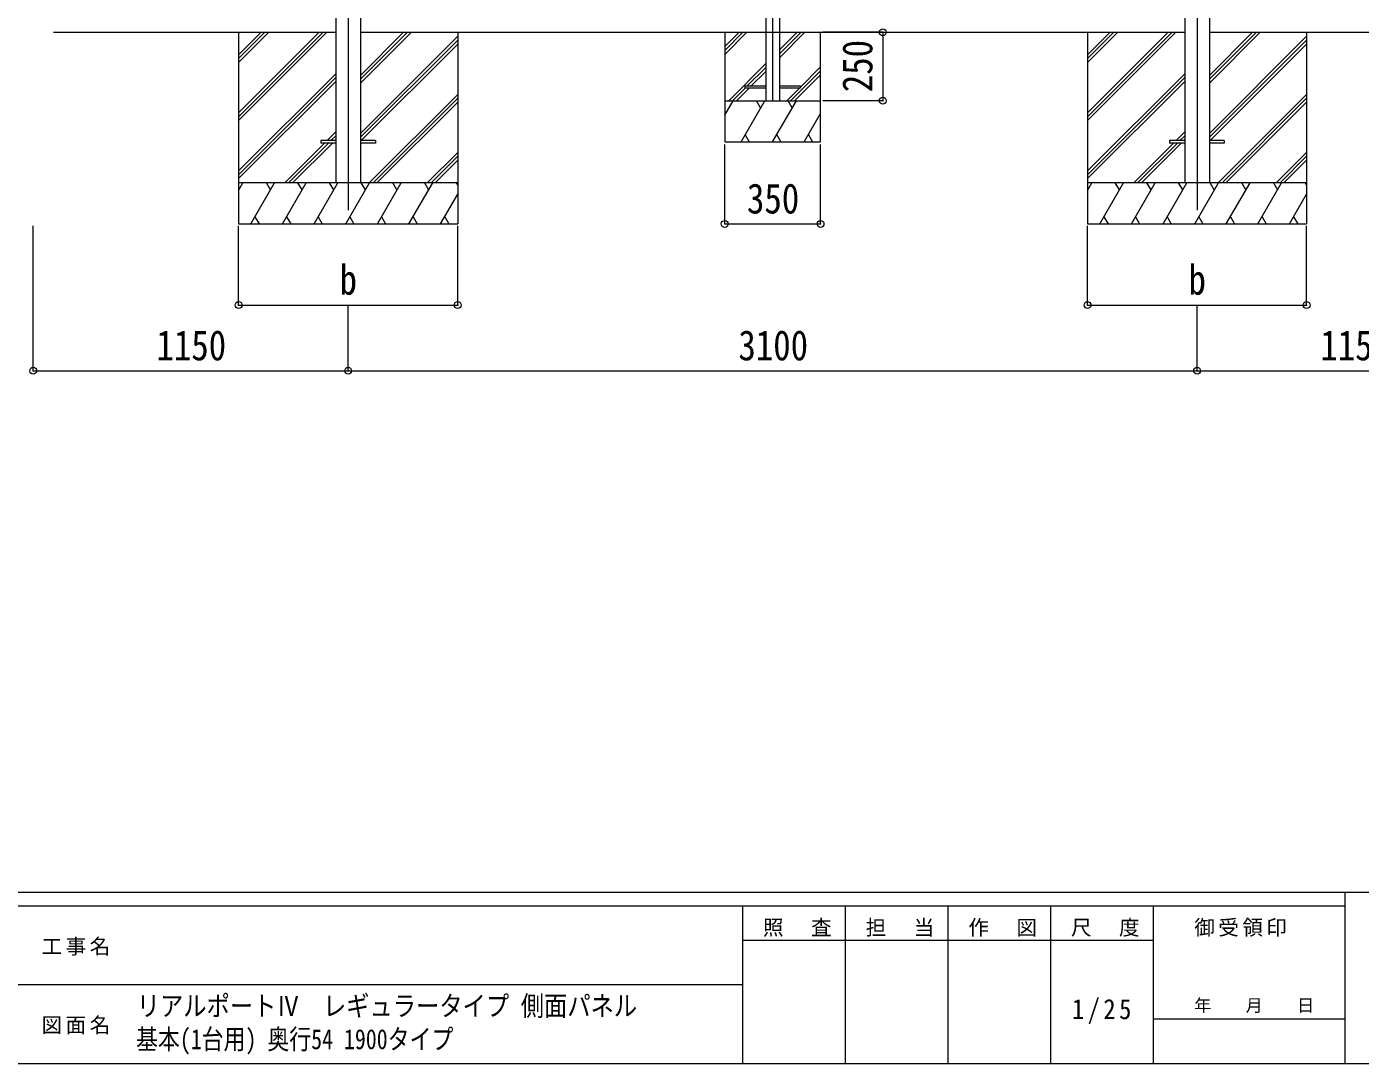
# Model space of a CAD drawing. Units: millimetres at full size, sheet at 1:25. Extents: x -6988 to 7066, y -4877 to 4823.
# Drawn here: x -324 to 4546, y -4877 to -1090 of the extents above; entities that cross this region are included whole.
import ezdxf
from ezdxf.enums import TextEntityAlignment as Align

# ---------------------------------------------------------------- set-up
doc = ezdxf.new("R2010")
doc.units = ezdxf.units.MM
doc.header["$LTSCALE"] = 25
doc.header["$PDMODE"] = 32
doc.header["$PDSIZE"] = 25
for name, color, linetype, lineweight in [('0-0_0', 7, 'Continuous', 9), ('0-1_本体', 4, 'Continuous', 9), ('0-2_部品', 7, 'Continuous', 9), ('0-8_PARTS2', 2, 'Continuous', 9), ('0-A_寸法', 6, 'Continuous', 9), ('1-0_FRAME', 7, 'Continuous', 9), ('1-1_GLASS', 4, 'Continuous', 9), ('1-2_GLASS_SEAL', 7, 'Continuous', 9), ('1-8', 2, 'Continuous', 9), ('1-A', 4, 'Continuous', 9), ('F-0_240', 7, 'Continuous', 9)]:
    doc.layers.add(name, color=color, linetype=linetype, lineweight=lineweight)
doc.styles.add('ＭＳ ゴシック', font='')
doc.styles.get('ＭＳ ゴシック').set_extended_font_data('MS Gothic')

msp = doc.modelspace()

# ---------------------------------------------------------------- linework, layer by layer
at = {"layer": '0-0_0'}
for p, q in [((-225.87, -1110.56), (804.93, -1110.56)), ((450.13, -1110.56), (450.13, -1810.56)), ((450.13, -1404.74), (744.31, -1110.56)), ((450.13, -1418.88), (758.45, -1110.56)), ((450.13, -1433.02), (772.6, -1110.56)), ((450.13, -1220.89), (560.46, -1110.56)), ((450.13, -1206.75), (546.32, -1110.56)), ((450.13, -1192.61), (532.18, -1110.56)), ((895.33, -1296.19), (1080.96, -1110.56)), ((895.33, -1282.05), (1066.82, -1110.56)), ((895.33, -1267.91), (1052.68, -1110.56)), ((895.33, -1110.56), (3904.93, -1110.56)), ((1250.13, -1110.56), (1250.13, -1810.56)), ((3550.13, -1110.56), (3550.13, -1810.56)), ((3550.13, -1404.74), (3844.31, -1110.56)), ((3550.13, -1418.88), (3858.45, -1110.56)), ((3550.13, -1433.02), (3872.6, -1110.56)), ((3550.13, -1220.89), (3660.46, -1110.56)), ((3550.13, -1206.75), (3646.32, -1110.56)), ((3550.13, -1192.61), (3632.18, -1110.56)), ((3995.33, -1110.56), (5026.13, -1110.56)), ((3995.33, -1296.19), (4180.96, -1110.56)), ((3995.33, -1282.05), (4166.82, -1110.56)), ((3995.33, -1267.91), (4152.68, -1110.56)), ((4350.13, -1110.56), (4350.13, -1810.56)), ((895.33, -1480.04), (1250.13, -1125.24)), ((895.33, -1494.18), (1250.13, -1139.38)), ((897.59, -1506.06), (1250.13, -1153.53)), ((3995.33, -1480.04), (4350.13, -1125.24)), ((3995.33, -1494.18), (4350.13, -1139.38)), ((3997.59, -1506.06), (4350.13, -1153.53)), ((450.13, -1616.87), (804.93, -1262.07)), ((3550.13, -1616.87), (3904.93, -1262.07)), ((450.13, -1631.01), (804.93, -1276.21)), ((450.13, -1645.16), (804.93, -1290.36)), ((3550.13, -1631.01), (3904.93, -1276.21)), ((3550.13, -1645.16), (3904.93, -1290.36)), ((926.94, -1660.56), (1250.13, -1337.37)), ((941.08, -1660.56), (1250.13, -1351.51)), ((4026.94, -1660.56), (4350.13, -1337.37)), ((4041.08, -1660.56), (4350.13, -1351.51)), ((955.23, -1660.56), (1250.13, -1365.66)), ((4055.23, -1660.56), (4350.13, -1365.66)), ((773.07, -1506.06), (804.93, -1474.2)), ((787.22, -1506.06), (804.93, -1488.35)), ((801.36, -1506.06), (804.93, -1502.49)), ((3873.07, -1506.06), (3904.93, -1474.2)), ((3887.22, -1506.06), (3904.93, -1488.35)), ((3901.36, -1506.06), (3904.93, -1502.49)), ((618.57, -1660.56), (764.07, -1515.06)), ((632.72, -1660.56), (778.22, -1515.06)), ((646.86, -1660.56), (792.36, -1515.06)), ((1139.07, -1660.56), (1250.13, -1549.5)), ((3718.57, -1660.56), (3864.07, -1515.06)), ((3732.72, -1660.56), (3878.22, -1515.06)), ((3746.86, -1660.56), (3892.36, -1515.06)), ((4239.07, -1660.56), (4350.13, -1549.5)), ((1153.22, -1660.56), (1250.13, -1563.65)), ((1167.36, -1660.56), (1250.13, -1577.79)), ((4253.22, -1660.56), (4350.13, -1563.65)), ((4267.36, -1660.56), (4350.13, -1577.79)), ((1250.13, -1660.56), (450.13, -1660.56)), ((450.13, -1688.06), (466.01, -1660.56)), ((494.88, -1810.56), (581.48, -1660.56)), ((566.48, -1686.54), (551.48, -1660.56)), ((610.35, -1810.56), (696.95, -1660.56)), ((681.95, -1686.54), (666.95, -1660.56)), ((725.82, -1810.56), (812.42, -1660.56)), ((797.42, -1686.54), (782.42, -1660.56)), ((841.29, -1810.56), (927.89, -1660.56)), ((912.89, -1686.54), (897.89, -1660.56)), ((956.76, -1810.56), (1043.36, -1660.56)), ((1028.36, -1686.54), (1013.36, -1660.56)), ((1072.23, -1810.56), (1158.83, -1660.56)), ((1128.83, -1660.56), (1143.83, -1686.54)), ((1187.7, -1810.56), (1250.13, -1702.42)), ((1244.3, -1660.56), (1250.13, -1670.66)), ((4350.13, -1660.56), (3550.13, -1660.56)), ((3550.13, -1688.06), (3566.01, -1660.56)), ((3594.88, -1810.56), (3681.48, -1660.56)), ((3666.48, -1686.54), (3651.48, -1660.56)), ((3710.35, -1810.56), (3796.95, -1660.56)), ((3781.95, -1686.54), (3766.95, -1660.56)), ((3825.82, -1810.56), (3912.42, -1660.56)), ((3897.42, -1686.54), (3882.42, -1660.56)), ((3941.29, -1810.56), (4027.89, -1660.56)), ((4012.89, -1686.54), (3997.89, -1660.56)), ((4056.76, -1810.56), (4143.36, -1660.56)), ((4128.36, -1686.54), (4113.36, -1660.56)), ((4172.23, -1810.56), (4258.83, -1660.56)), ((4228.83, -1660.56), (4243.83, -1686.54)), ((4287.7, -1810.56), (4350.13, -1702.42)), ((4344.3, -1660.56), (4350.13, -1670.66)), ((509.88, -1784.58), (524.87, -1810.56)), ((625.35, -1784.58), (640.35, -1810.56)), ((740.82, -1784.58), (755.82, -1810.56)), ((856.29, -1784.58), (871.29, -1810.56)), ((971.76, -1784.58), (986.76, -1810.56)), ((1087.23, -1784.58), (1102.23, -1810.56)), ((1202.7, -1784.58), (1217.7, -1810.56)), ((3609.88, -1784.58), (3624.87, -1810.56)), ((3725.35, -1784.58), (3740.35, -1810.56)), ((3840.82, -1784.58), (3855.82, -1810.56)), ((3956.29, -1784.58), (3971.29, -1810.56)), ((4071.76, -1784.58), (4086.76, -1810.56)), ((4187.23, -1784.58), (4202.23, -1810.56)), ((4302.7, -1784.58), (4317.7, -1810.56)), ((450.13, -1810.56), (1250.13, -1810.56)), ((3550.13, -1810.56), (4350.13, -1810.56))]:
    msp.add_line(p, q, dxfattribs=at)
at = {"layer": '0-1_本体'}
for p, q in [((804.93, 1215.82), (804.93, -1660.56)), ((895.33, 1215.82), (895.33, -1660.56)), ((3904.93, 1215.82), (3904.93, -1660.56))]:
    msp.add_line(p, q, dxfattribs=at)
msp.add_lwpolyline([(3977.63, 1215.82), (3995.33, 1215.82), (3995.33, -1660.56)], dxfattribs=at)
at = {"layer": '0-2_部品', "color": 4}
for p, q in [((750.13, -1506.06), (750.13, -1515.06)), ((804.93, -1506.06), (750.13, -1506.06)), ((949.73, -1506.06), (894.93, -1506.06)), ((3849.73, -1506.06), (3849.73, -1515.06)), ((3904.53, -1506.06), (3849.73, -1506.06)), ((4049.33, -1506.06), (3994.53, -1506.06)), ((804.93, -1515.06), (750.13, -1515.06)), ((3904.53, -1515.06), (3849.73, -1515.06))]:
    msp.add_line(p, q, dxfattribs=at)
for points in [[(949.73, -1506.06), (949.73, -1515.06), (894.93, -1515.06)], [(4049.33, -1506.06), (4049.33, -1515.06), (3994.53, -1515.06)]]:
    msp.add_lwpolyline(points, dxfattribs=at)
at = {"layer": '0-8_PARTS2'}
for p, q in [((850.13, 1189.44), (850.13, -1760.56)), ((3950.13, 1189.44), (3950.13, -1760.56))]:
    msp.add_line(p, q, dxfattribs=at)
at = {"layer": '0-A_寸法'}
for p, q in [((-299.87, -2346.93), (-299.87, -1817.98)), ((450.13, -2106.95), (450.13, -1817.98)), ((1250.13, -2106.95), (1250.13, -1817.98)), ((3550.13, -2106.95), (3550.13, -1817.98)), ((4350.13, -2106.95), (4350.13, -1817.98)), ((450.13, -2106.95), (1250.13, -2106.95)), ((850.13, -2346.93), (850.13, -2106.95)), ((3550.13, -2106.95), (4350.13, -2106.95)), ((3950.13, -2346.93), (3950.13, -2106.95)), ((-299.87, -2346.93), (850.13, -2346.93)), ((850.13, -2346.93), (3950.13, -2346.93)), ((3950.13, -2346.93), (5100.13, -2346.93))]:
    msp.add_line(p, q, dxfattribs=at)
for p in [(450.13, -2106.95), (1250.13, -2106.95), (3550.13, -2106.95), (4350.13, -2106.95), (-299.87, -2346.93), (850.13, -2346.93), (3950.13, -2346.93)]:
    msp.add_point(p, dxfattribs=at)
at = {"layer": '1-0_FRAME'}
for p, q in [((2225.13, -1110.56), (2225.13, -1510.56)), ((2225.13, -1162.91), (2277.48, -1110.56)), ((2225.13, -1177.05), (2291.62, -1110.56)), ((2225.13, -1191.19), (2305.76, -1110.56)), ((2425.13, -1203.33), (2517.9, -1110.56)), ((2425.13, -1189.18), (2503.75, -1110.56)), ((2425.13, -1175.04), (2489.61, -1110.56)), ((2575.13, -1510.56), (2575.13, -1110.56)), ((2239.61, -1360.56), (2375.13, -1225.04)), ((2307.75, -1306.56), (2375.13, -1239.18)), ((2321.89, -1306.56), (2375.13, -1253.33)), ((2465.88, -1360.56), (2575.13, -1251.32)), ((2480.03, -1360.56), (2575.13, -1265.46)), ((2500.13, -1312.17), (2575.13, -1237.17)), ((2253.75, -1360.56), (2300.13, -1314.18)), ((2267.89, -1360.56), (2313.89, -1314.56)), ((2451.74, -1360.56), (2497.74, -1314.56)), ((2225.13, -1413.68), (2255.8, -1360.56)), ((2225.13, -1360.56), (2575.13, -1360.56)), ((2284.66, -1510.56), (2371.27, -1360.56)), ((2356.27, -1386.54), (2341.26, -1360.56)), ((2400.13, -1510.56), (2486.74, -1360.56)), ((2471.74, -1386.54), (2456.74, -1360.56)), ((2515.6, -1510.56), (2575.13, -1407.46)), ((2299.66, -1484.58), (2314.66, -1510.56)), ((2415.13, -1484.58), (2430.13, -1510.56)), ((2530.6, -1484.58), (2545.6, -1510.56)), ((2225.13, -1510.56), (2575.13, -1510.56))]:
    msp.add_line(p, q, dxfattribs=at)
at = {"layer": '1-1_GLASS'}
for p, q in [((2375.13, 1192.79), (2375.13, -1360.56)), ((2425.13, 1192.79), (2425.13, -1360.56))]:
    msp.add_line(p, q, dxfattribs=at)
at = {"layer": '1-2_GLASS_SEAL', "color": 4}
for p, q in [((2375.13, -1314.56), (2300.13, -1314.56)), ((2425.13, -1306.56), (2500.13, -1306.56))]:
    msp.add_line(p, q, dxfattribs=at)
for points in [[(2300.13, -1314.56), (2300.13, -1306.56), (2375.13, -1306.56)], [(2500.13, -1306.56), (2500.13, -1314.56), (2425.13, -1314.56)]]:
    msp.add_lwpolyline(points, dxfattribs=at)
at = {"layer": '1-8'}
msp.add_line((2400.13, 1208.57), (2400.13, -1360.56), dxfattribs=at)
at = {"layer": '1-A', "color": 6}
for p, q in [((2802.4, -1110.56), (2582.9, -1110.56)), ((2802.4, -1110.56), (2802.4, -1360.56)), ((2802.4, -1360.56), (2582.9, -1360.56)), ((2225.13, -1810.56), (2225.13, -1520.39)), ((2575.13, -1810.56), (2575.13, -1520.39)), ((2225.13, -1810.56), (2575.13, -1810.56))]:
    msp.add_line(p, q, dxfattribs=at)
for p in [(2802.4, -1110.56), (2802.4, -1360.56), (2225.13, -1810.56), (2575.13, -1810.56)]:
    msp.add_point(p, dxfattribs=at)
at = {"layer": 'F-0_240', "color": 5}
for p, q in [((-6987.88, -4252.21), (6712.12, -4252.21)), ((4489.82, -4252.21), (4489.82, -4877.21)), ((-6987.88, -4302.21), (4489.82, -4302.21)), ((2289.82, -4302.21), (2289.82, -4877.21)), ((2664.82, -4302.21), (2664.82, -4877.21)), ((3039.82, -4302.21), (3039.82, -4877.21)), ((3414.82, -4302.21), (3414.82, -4877.21)), ((3789.82, -4302.21), (3789.82, -4877.21)), ((2289.82, -4427.21), (3789.82, -4427.21)), ((-2835.18, -4589.71), (2289.82, -4589.71)), ((3789.82, -4714.71), (4489.82, -4714.71)), ((-6987.88, -4877.21), (6712.12, -4877.21))]:
    msp.add_line(p, q, dxfattribs=at)

# ---------------------------------------------------------------- texts
at = {"layer": '0-A_寸法', "color": 7, "style": 'ＭＳ ゴシック', "width": 0.85}
for s, p in [('b', (818.88, -2101.95)), ('b', (3918.88, -2101.95)), ('1150', (150.13, -2341.93)), ('3100', (2275.13, -2341.93)), ('1150', (4400.13, -2341.93))]:
    msp.add_text(s, height=110, dxfattribs=at).set_placement(p, align=Align.BOTTOM_LEFT)
at = {"layer": '1-A', "color": 7, "style": 'ＭＳ ゴシック', "width": 0.85}
msp.add_text('250', height=110, rotation=90, dxfattribs=at).set_placement((2797.4, -1329.31), align=Align.BOTTOM_LEFT)
msp.add_text('350', height=110, dxfattribs=at).set_placement((2306.38, -1805.56), align=Align.BOTTOM_LEFT)
at = {"layer": 'F-0_240', "style": 'ＭＳ ゴシック'}
for s, width, p in [('リアルポートⅣ\u3000レギュラータイプ 側面パネル', 0.85, (78.1, -4725.87)), ('基本(1台用) 奥行54 1900タイプ', 0.8, (75.55, -4847.54))]:
    msp.add_text(s, height=73.31, dxfattribs=dict(at, width=width)).set_placement(p, align=Align.BOTTOM_LEFT)
msp.add_text('年\u3000\u3000月\u3000\u3000日', height=45.82, dxfattribs=at).set_placement((3939.83, -4702.21), align=Align.BOTTOM_LEFT)
at = {"layer": 'F-0_240', "attachment_point": 7, "style": 'ＭＳ ゴシック'}
for s, insert, char_height in [('\\T1.17;照\u3000査', (2364.83, -4414.71), 54.99), ('\\T1.17;担\u3000当', (2739.83, -4414.71), 54.99), ('\\T1.17;作\u3000図', (3114.82, -4414.71), 54.99), ('\\T1.17;尺\u3000度', (3489.83, -4414.71), 54.99), ('\\T1.17;御受領印', (3939.82, -4414.71), 54.99), ('\\T1.17;工事名', (-269.26, -4483.46), 54.99), ('\\T1.28;\\W0.9;1/25', (3492.95, -4733.46), 73.31), ('\\T1.17;図面名', (-269.26, -4770.96), 54.99)]:
    msp.add_mtext(s, dxfattribs=dict(at, insert=insert, char_height=char_height))

doc.saveas('drawing.dxf')
